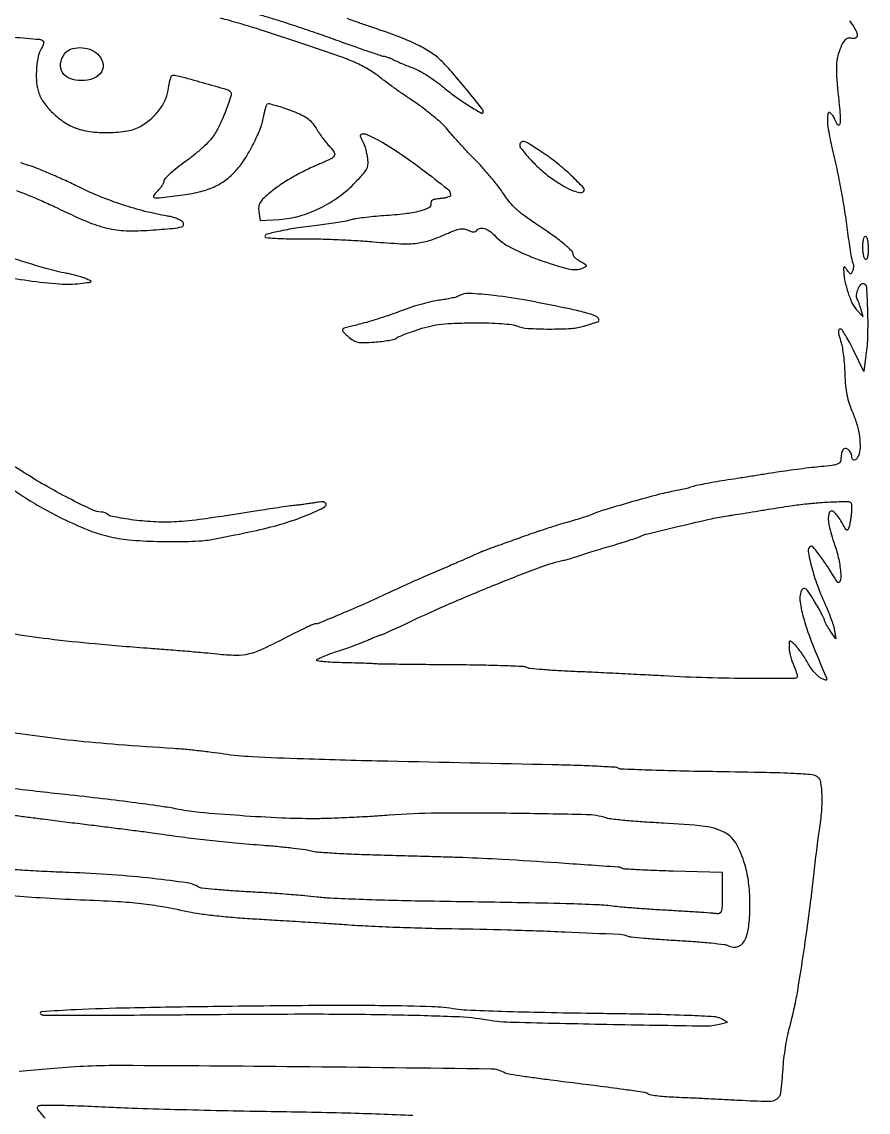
# Model space of a CAD drawing. Extents: x 30 to 2857, y 155 to 3618.
# Drawn here: x 1859.9 to 2170, y 2021.2 to 2420.6 of the extents above; entities that cross this region are included whole.
import ezdxf

# ---------------------------------------------------------------- set-up
doc = ezdxf.new("R2010")
doc.units = 0

msp = doc.modelspace()

# ---------------------------------------------------------------- linework, layer by layer
for points in [[(1938.220043, 2425.864231, 0.00004), (1942.168348, 2424.674444, 0.00004), (1946.626474, 2423.331797, 0.000042), (1951, 2422.015411, -0.005756), (1956.075641, 2420.424213, -0.002465), (1962.821875, 2418.186819, -0.002438), (1969.988756, 2415.731645, -0.003211), (1976.5, 2413.418546, 0.002012), (1982.321146, 2411.334867, 0.003076), (1987.3875, 2409.579319, 0.001086), (1991.766347, 2408.102706, 0.08177), (1992.5, 2407.984392, -0.072809), (1993.041036, 2407.907002, -0.015749), (1993.940625, 2407.609952, -0.016113), (1994.969532, 2407.195826, -0.014787), (1996, 2406.705089, 0.013741), (1997.290674, 2406.087118, 0.004621), (1999.205833, 2405.25514, 0.004593), (2001.342426, 2404.373404, 0.005244), (2003.402834, 2403.570174, -0.035762), (2005.710025, 2402.504432, -0.014992), (2008.65676, 2400.761223, -0.014743), (2011.70984, 2398.700766, -0.018556), (2014.40371, 2396.608924, 0.017799), (2019.051411, 2392.988599, 0.017619), (2023.960256, 2389.695137, 0.011442), (2028.301405, 2387.13508, 0.572807), (2029, 2387.5448, 0.171257), (2028.593731, 2388.696151, 0.001749), (2023.086659, 2395.479248, 0.006125), (2017.776665, 2401.813109, 0.017932), (2013.911187, 2405.997498, 0.049206), (2010.319556, 2408.966643, 0.030216), (2005.584315, 2411.754198, 0.024098), (1999.448539, 2414.519745, 0.012259), (1991.5, 2417.427979, -0.001438), (1987.858305, 2418.671738, -0.000839), (1983.5, 2420.182442, -0.000839), (1979.141985, 2421.709455, -0.001423)], [(2163.154887, 2420.856096, -0.030988), (2165.151026, 2417.944342, -0.09683), (2165.95275, 2415.72004, -0.295149), (2165.466328, 2414.634065, -0.22441), (2164.141183, 2414.45519, 0.138156), (2162.624594, 2414.504886, 0.151422), (2161.366945, 2413.746941, 0.082947), (2160.239458, 2411.95789, 0.021304), (2159.049991, 2408.741577, 0.047205), (2158.51726, 2406.328492, 0.030054), (2158.336501, 2403.456297, 0.020433), (2158.483298, 2399.605249, 0.006581), (2159.009057, 2393.914299, -0.006365), (2159.707018, 2386.394886, -0.054026), (2159.611748, 2383.007852, -0.660173), (2158.900368, 2382.812699, -0.077814), (2157.763372, 2384.815943, 0.112463), (2156.214512, 2387.154878, 0.618483), (2155.157776, 2386.774045, 0.067195), (2155.23842, 2382.054807, 0.020283), (2156.608633, 2375, -0.005759), (2158.455992, 2366.772808, -0.006701), (2160.016824, 2358.909959, -0.006862), (2161.33472, 2351.178382, -0.006686), (2162.452318, 2343.34631, 0.004431), (2162.999625, 2339.383071, 0.006342), (2163.56058, 2335.879734, 0.00365), (2164.090975, 2332.94427, 0.092139), (2164.384705, 2332.186552, -0.097619), (2164.575863, 2331.677077, -0.044976), (2164.628769, 2330.96767, -0.04223), (2164.550496, 2330.186462, -0.045565), (2164.342418, 2329.449943, -0.021834), (2163.904467, 2328.442498, -0.300424), (2163.57785, 2328.249644, -0.213353), (2163.186647, 2328.448718, -0.012075), (2162.339173, 2329.550831, 0.008225), (2161.547616, 2330.596796, 0.19386), (2161.232762, 2330.778559, 0.429467), (2161.039303, 2330.625067, 0.022201), (2161, 2329.740351, 0.049832), (2161.367178, 2326.065369, 0.027588), (2162.502712, 2321.697192, 0.0271), (2164.03817, 2317.662944, 0.08072), (2165.650779, 2315.195953), (2168.112648, 2312.5), (2167.435361, 2315, 0.012235), (2167.119452, 2316.062382, 0.009876), (2166.729999, 2317.187442, 0.010009), (2166.329029, 2318.212043, 0.025184), (2165.98521, 2318.935971, -0.159482), (2165.700252, 2320.524919, -0.065468), (2166.29054, 2322.661122, -0.072259), (2167.331642, 2324.37991, -0.309856), (2168.422314, 2324.694681, -0.309198), (2169.382844, 2323.433962, -0.005469), (2169.745468, 2314.459144, -0.013638), (2169.764958, 2305.483086, -0.028257), (2169.193852, 2298.5), (2168.359931, 2292.5), (2164.601904, 2300.25, 0.009007), (2163.094914, 2303.220287, 0.013933), (2161.676977, 2305.723437, 0.008177), (2160.420476, 2307.729318, 0.253966), (2159.921938, 2308, 0.20719), (2159.303564, 2307.732265, 0.199684), (2159.06316, 2307.092443, 0.059948), (2159.268135, 2305.776489, 0.007439), (2160.096072, 2302.993398, -0.036613), (2160.535061, 2301.125542, -0.010472), (2160.940758, 2298.176186, -0.010482), (2161.259933, 2294.819052, -0.01095), (2161.432435, 2291.5, 0.01557), (2161.688688, 2287.315744, 0.027292), (2162.196293, 2283.8846, 0.029264), (2163.043857, 2280.697972, 0.021541), (2164.336363, 2277.280132, -0.031737), (2165.905827, 2272.859713, -0.036878), (2166.809477, 2268.491473, -0.040815), (2166.999984, 2264.581407, -0.08357), (2166.393011, 2261.581787, -0.082566), (2165.742219, 2260.474027, -0.200039), (2164.916487, 2260.044138, -0.292979), (2164.260652, 2260.38964, -0.129701), (2164, 2261.377555, 0.081349), (2163.899929, 2261.98856, 0.044126), (2163.59368, 2262.687669, 0.042466), (2163.146065, 2263.362082, 0.051856), (2162.616783, 2263.903079, 0.190323), (2161.602639, 2264.235308, 0.23233), (2160.743963, 2263.748066, 0.111318), (2160.173783, 2262.30539, 0.038684), (2160, 2260.062551, -0.192035), (2159.629116, 2259.132496, -0.122524), (2158.634816, 2258.497897, -0.050135), (2156.659994, 2258.047893, -0.008174), (2152.75, 2257.625894, 0.006068), (2149.332037, 2257.271552, 0.002972), (2144.985937, 2256.741409, 0.002948), (2140.474716, 2256.136837, 0.004275), (2136.5, 2255.545596, -0.000118), (2132.334759, 2254.890569, -0.000064), (2127.20625, 2254.085964, -0.000063), (2121.982843, 2253.267829, -0.0001), (2117.5, 2252.567187, 0.003619), (2113.560418, 2251.923016, 0.004843), (2109.996875, 2251.278231, 0.003416), (2107.02327, 2250.689304, 0.049587), (2106, 2250.371145, -0.037318), (2105.068077, 2250.056159, -0.004863), (2103.03125, 2249.554228, -0.00564), (2100.598664, 2249.008701, -0.004689), (2098, 2248.48206, 0.017786), (2092.026688, 2247.107738, 0.004631), (2082.532067, 2244.470076, 0.004112), (2073.152272, 2241.686757, 0.026366), (2068.5, 2239.99169, -0.021021), (2067.302031, 2239.540652, -0.003245), (2064.884375, 2238.762047, -0.003616), (2062.018094, 2237.882183, -0.003135), (2059, 2237.000127, 0.005584), (2055.620768, 2235.994536, 0.003393), (2051.646875, 2234.733895, 0.003399), (2047.721474, 2233.429694, 0.005992), (2044.5, 2232.291756, -0.000846), (2041.526758, 2231.206957, -0.000717), (2038.38125, 2230.070435, -0.000723), (2035.512183, 2229.043124, -0.002029), (2033.5, 2228.335104, 0.00435), (2031.821905, 2227.735871, 0.00387), (2030.0875, 2227.08419, 0.003885), (2028.536461, 2226.473791, 0.011938), (2027.5, 2226.027531, -0.00429), (2025.279999, 2225.031161, -0.001026), (2021.573925, 2223.414938, -0.000824), (2016.48993, 2221.220151, -0.000327), (2009.5, 2218.221626, 0.003136), (2006.21271, 2216.789531, 0.001555), (2002.059375, 2214.933598, 0.001543), (1997.764808, 2212.982551, 0.002261), (1994, 2211.237498, -0.005179), (1985.641822, 2207.422428, -0.004833), (1977.012338, 2203.690453, -0.001802), (1968.926908, 2200.320405, -0.09814), (1967.310236, 2200, 0.106736), (1966.643097, 2199.855943, 0.003104), (1964.002456, 2198.639958, 0.006118), (1960.905747, 2197.144138, 0.004162), (1957.417943, 2195.370071, -0.008942), (1948.304052, 2190.843439, -0.049657), (1943.163696, 2189.002699, -0.065775), (1938.413885, 2188.462344, -0.022711), (1931.506301, 2188.90156, 0.00424), (1926.989776, 2189.356705, 0.00155), (1920.592476, 2189.926637, 0.001536), (1913.594456, 2190.506571, 0.001839), (1907, 2191.008267, -0.004794), (1886.799636, 2192.665214, -0.007829), (1869.712276, 2194.502103, -0.00917), (1855.751727, 2196.484916, -0.021623)], [(1856.888506, 2414.948312, -0.002403), (1866.448435, 2414.139314, -0.175821), (1867.848599, 2413.484734, -0.213533), (1867.98532, 2413.126566, -0.050949), (1867.882617, 2412.481583, -0.043505), (1867.599523, 2411.697955, -0.031165), (1867.155987, 2410.878167, 0.085713), (1865.981002, 2407.997109, 0.033816), (1865.344788, 2403.748015, 0.033641), (1865.282475, 2399.220584, 0.052544), (1865.897154, 2395.374647, 0.081148), (1867.629461, 2391.551304, 0.047491), (1870.807241, 2387.639812, 0.045841), (1874.84929, 2384.221399, 0.056253), (1879.190287, 2381.861187, 0.06423), (1884.830226, 2380.37699, 0.03646), (1891.88895, 2379.980205, 0.036518), (1898.688812, 2380.592063, 0.089442), (1903.404936, 2382.26645, 0.050416), (1907.336948, 2385.075384, 0.054804), (1910.505882, 2388.544263, 0.058023), (1912.697501, 2392.418358, 0.07179), (1913.74447, 2396.425305, -0.019992), (1914.013409, 2398.178418, -0.031198), (1914.397954, 2399.656183, -0.032094), (1914.832048, 2400.739503, -0.289048), (1915.245012, 2401, -0.066394), (1917.552917, 2400.692182, -0.00239), (1926.154299, 2398.311992, -0.00149), (1935.030168, 2395.78154, -0.118678), (1936.280725, 2395.070563, -0.290687), (1936.638284, 2393.68073, -0.011051), (1934.793176, 2388.39885, -0.019682), (1932.521783, 2382.989376, -0.034779), (1930.174156, 2378.756932, -0.04937), (1928.722917, 2376.942412, -0.014333), (1926.145124, 2374.448513, -0.014259), (1923.063555, 2371.79081, -0.014785), (1919.871701, 2369.346195, 0.010805), (1916.855663, 2367.074095, 0.015829), (1914.312312, 2364.936643, 0.011175), (1912.329962, 2363.079115, 0.201551), (1912, 2362.293809, -0.11318), (1911.840857, 2361.599764, -0.029517), (1911.278977, 2360.594829, -0.028449), (1910.484934, 2359.495926, -0.025705), (1909.545455, 2358.454545, 0.049852), (1908.205197, 2356.816608, 0.543926), (1908.485628, 2356.171715, 0.069925), (1910.317051, 2356.126548, 0.002041), (1918.026234, 2357.04866, 0.025552), (1924.9023, 2358.258875, 0.04829), (1930.237971, 2360.037822, 0.055683), (1934.611805, 2362.598008, 0.048854), (1938.528395, 2366.16311, 0.043359), (1941.682843, 2370.329433, 0.023814), (1944.829342, 2375.90522, 0.023794), (1947.382109, 2381.643604, 0.052273), (1948.645872, 2386.272163, -0.016083), (1948.936713, 2387.750533, -0.021333), (1949.301116, 2389.071977, -0.019292), (1949.684956, 2390.122492, -0.158387), (1950.010299, 2390.506365, -0.200988), (1950.567257, 2390.594467, -0.007515), (1952.660325, 2390.049224, -0.012562), (1955.159452, 2389.289854, -0.008391), (1957.98185, 2388.301321, -0.013739), (1961.958023, 2386.707872, -0.049094), (1964.350557, 2385.379814, -0.064839), (1966.079485, 2383.818988, -0.038181), (1967.723531, 2381.567119, 0.01274), (1968.875139, 2379.808559, 0.008919), (1970.257429, 2377.884967, 0.009006), (1971.648717, 2376.088415, 0.018493), (1972.814036, 2374.743407, -0.044761), (1974.399577, 2372.706603, -0.28732), (1974.41509, 2371.45861, -0.146619), (1973.172584, 2370.341072, -0.011135), (1969, 2368.4824, 0.016558), (1963.736286, 2366.068954, 0.016581), (1958.646381, 2363.31354, 0.017442), (1954.068458, 2360.416451, 0.027219), (1950.365032, 2357.580458, 0.017068), (1948.175679, 2355.573023, 0.075086), (1947.12558, 2354.176369, 0.106679), (1946.723059, 2352.788327, 0.053908), (1946.792612, 2350.959668), (1947.257176, 2347.794387), (1954.378588, 2348.18522, 0.056975), (1961.610123, 2349.416545, 0.043268), (1969.117088, 2352.319273, 0.042257), (1976.208117, 2356.568968, 0.047167), (1982.205215, 2361.814391, 0.009671), (1985.223183, 2365.129235, 0.069514), (1986.406345, 2366.93352, 0.110069), (1986.791262, 2368.636044, 0.040436), (1986.59871, 2371.108065, 0.018981), (1986.267494, 2372.77171, 0.016677), (1985.798769, 2374.479746, 0.016989), (1985.271722, 2375.992963, 0.047314), (1984.769053, 2376.998196, -0.074839), (1984.019343, 2378.728581, -0.429176), (1984.487644, 2379.49008, -0.151052), (1986.06632, 2379.345702, -0.019975), (1989.153095, 2377.926371, -0.02951), (1997.029352, 2373.312269, -0.01402), (2006.62109, 2366.508373, -0.006611), (2015.839394, 2359.380043, -0.228702), (2017, 2356.975379, -0.289276), (2016.778718, 2356.624909, -0.035821), (2015.898438, 2356.280614, -0.033367), (2014.687061, 2355.991212, -0.021309), (2013.25, 2355.810365, 0.021457), (2011.441382, 2355.582215, 0.084304), (2010.384154, 2355.212271, 0.160232), (2009.867673, 2354.655886, 0.149051), (2009.763147, 2353.883642, -0.33108), (2008.996022, 2352.403111, -0.051231), (2005.695062, 2351.194703, -0.033693), (2000.32957, 2350.211741, -0.011731), (1992.5, 2349.502248, 0.006984), (1988.834366, 2349.205133, 0.007486), (1985.2625, 2348.811299, 0.007148), (1982.206336, 2348.383476, 0.034701), (1980.5, 2347.996973, -0.02676), (1978.817399, 2347.587678, -0.005872), (1975.884375, 2347.074031, -0.006095), (1972.47422, 2346.560611, -0.005822), (1969, 2346.121939, 0.008429), (1961.118175, 2345.084955, 0.015228), (1954.710622, 2343.931372, 0.009488), (1949.685104, 2342.767634, 0.343717), (1949, 2341.888765, 0.390312), (1949.338575, 2341.521116, 0.005143), (1952.709207, 2341.277997, 0.011311), (1956.814277, 2341.11742, 0.006561), (1961.75, 2341.100867, -0.008362), (1967.661027, 2341.059762, -0.004472), (1974.960885, 2340.821549, -0.004451), (1982.409373, 2340.445328, -0.006933), (1988.818971, 2339.975088, 0.009314), (1998.852581, 2339.286996, 0.041763), (2004.732917, 2339.484847, 0.053849), (2009.765845, 2340.6352, 0.02255), (2016.23872, 2343.200994, -0.015689), (2018.810792, 2344.261593, -0.055476), (2020.539641, 2344.701009, -0.079957), (2021.966221, 2344.67031, -0.061687), (2023.453009, 2344.203364, 0.031259), (2024.531731, 2343.791125, 0.062238), (2025.430196, 2343.629286, 0.089338), (2026.105689, 2343.713687, 0.180605), (2026.523306, 2344.03771, -0.194447), (2027.646639, 2344.862129, -0.124726), (2029.28557, 2344.863519, -0.088557), (2031.20697, 2343.996299, -0.055787), (2033.075686, 2342.383294, 0.090271), (2039.072561, 2337.885733, 0.027873), (2049.480398, 2333.390517, 0.024935), (2060.066842, 2330.091179, 0.157411), (2065.634042, 2330.425625, 0.034902), (2066.615885, 2330.890304, 0.377458), (2066.749765, 2331.272257, 0.166965), (2066.364315, 2331.71566, 0.009432), (2064.75, 2332.609048, -0.026834), (2063.697143, 2333.240525, -0.034521), (2062.807813, 2333.934914, -0.036935), (2062.174756, 2334.594309, -0.174537), (2062, 2335.079686, 0.199756), (2061.360183, 2336.617278, 0.021444), (2058.447563, 2339.272873, 0.020567), (2054.16353, 2342.565327, 0.009085), (2048.253305, 2346.573808, -0.013496), (2044.068912, 2349.466003, -0.02851), (2041.024454, 2351.972471, -0.033878), (2038.633366, 2354.501946, -0.030123), (2036.50247, 2357.428684, 0.021699), (2034.688127, 2360.010918, 0.009196), (2032.045104, 2363.317897, 0.009079), (2029.089878, 2366.750414, 0.011739), (2026.249165, 2369.784765, -0.004709), (2023.396688, 2372.747083, -0.003872), (2020.406466, 2375.961057, -0.003911), (2017.705692, 2378.956083, -0.010366), (2015.836675, 2381.151653, 0.036036), (2013.831632, 2383.275899, 0.012493), (2010.653678, 2386.047661, 0.012337), (2006.988485, 2388.936992, 0.014035), (2003.336675, 2391.515687, -0.004141), (1999.722844, 2393.961865, -0.004215), (1996.171604, 2396.453213, -0.004099), (1993.121239, 2398.66976, -0.017371), (1991.353892, 2400.07376, 0.027504), (1989.77207, 2401.278934, 0.012114), (1987.559248, 2402.703052, 0.011947), (1985.134078, 2404.103635, 0.015711), (1982.853892, 2405.257345, 0.025162), (1976.500902, 2407.844163, 0.003034), (1962.200722, 2412.747116, 0.003927), (1947.325588, 2417.61685, 0.008938), (1936, 2421.004561, -0.000506), (1932.762522, 2421.913774, -0.000391)], [(1858.055166, 2358.711716, -0.008551), (1862.580886, 2356.976461, -0.008621), (1867.661318, 2354.825647, -0.008842), (1872.621424, 2352.518347, 0.012296), (1883.653895, 2347.478753, 0.041875), (1891.14653, 2344.994121, 0.051274), (1898.120613, 2344.053689, 0.025884), (1907, 2344.232877, 0.004082), (1915.285637, 2344.897964, 0.045459), (1918.544366, 2345.487981, 0.324593), (1919.232031, 2346.350467, 0.250415), (1918.697635, 2347.469953, 0.052824), (1917.750551, 2348.023767, 0.020452), (1916.338534, 2348.592151, 0.019977), (1914.745494, 2349.088153, 0.023319), (1913.197635, 2349.426596, -0.019221), (1905.04755, 2351.138801, -0.017977), (1896.866583, 2353.50422, -0.017717), (1888.756457, 2356.490796, -0.017339), (1880.818548, 2360.06375, 0.006213), (1875.919458, 2362.401325, 0.00583), (1870.859325, 2364.66779, 0.005812), (1866.324517, 2366.573473, 0.01992), (1863.318548, 2367.658381, -0.011498), (1859.648556, 2368.913511, -0.101472)], [(1851.084716, 2327.686831, 0.014958), (1862.334836, 2325.79284, 0.015104), (1873.718423, 2324.57394, 0.048029), (1881.361169, 2324.723154, 0.002335), (1884.716607, 2325.128349, 0.150641), (1885.24674, 2325.367564, 0.541103), (1885.202236, 2325.674282, 0.009366), (1883.361169, 2326.487633, 0.021527), (1881.98128, 2326.997942, 0.010222), (1880.165468, 2327.541247, 0.010111), (1878.240577, 2328.032882, 0.014119), (1876.5, 2328.388626, -0.028345), (1868.759833, 2330.201314, -0.005526), (1855.057617, 2334.406512, -0.004939)], [(1842.373553, 2259.346381, 0.014075), (1860.353716, 2246.828509, 0.032236), (1874.711631, 2238.691859, 0.016032), (1884.143193, 2234.49056, 0.03713), (1891.512766, 2232.107296, 0.037062), (1899.162029, 2230.837823, 0.015919), (1909.5, 2230.231979, 0.007364), (1915.263279, 2230.16297, 0.007453), (1921.003125, 2230.264353, 0.007297), (1925.994176, 2230.499907, 0.029939), (1929, 2230.867268, 0.00647), (1943.362053, 2233.695175, 0.016134), (1953.755178, 2236.234356, 0.02114), (1962.072367, 2238.936756, 0.024556), (1969.715871, 2242.218345, 0.074266), (1971.247658, 2243.272818, 0.409561), (1971.285887, 2244.178199, 0.2145), (1970.074607, 2244.708921, 0.043068), (1967.672019, 2244.478227, -0.007233), (1966.172122, 2244.224859, -0.003554), (1964.256781, 2243.943663, -0.003525), (1962.262884, 2243.679717, -0.005124), (1960.5, 2243.477313, 0.007687), (1958.352064, 2243.219537, 0.001967), (1954.884375, 2242.735295, 0.002003), (1950.930469, 2242.151115, 0.002032), (1947, 2241.537952, -0.003014), (1928.736771, 2238.72559, -0.015627), (1918.597345, 2237.549136, -0.026125), (1911.011475, 2237.306145, -0.022564), (1903.057638, 2237.826571, -0.007882), (1898.9838, 2238.343526, -0.01124), (1895.386727, 2238.94051, -0.007384), (1892.421158, 2239.546943, -0.143197), (1891.607638, 2239.992362, 0.065253), (1891.105123, 2240.378417, 0.039116), (1890.425143, 2240.704006, 0.038537), (1889.684696, 2240.926042, 0.053626), (1888.997103, 2241, -0.110827), (1886.006955, 2241.671018, -0.007534), (1878.138499, 2245.535914, -0.011361), (1869.491141, 2250.196896, -0.012483), (1861.335968, 2255.108103, 0.001392), (1857.423046, 2257.584426, 0.001777)], [(1849, 2161.543739, 0.007981), (1863.887102, 2159.230634, 0.008203), (1878.704927, 2157.41718, 0.007159), (1895.243141, 2155.907138, 0.003947), (1915.5, 2154.510425, -0.008315), (1919.30864, 2154.214366, -0.003879), (1924.234375, 2153.71036, -0.003842), (1929.395492, 2153.1016, -0.005365), (1934, 2152.47233, 0.02396), (1944.275813, 2151.4554, 0.004511), (1963.139645, 2150.668133, 0.00264), (1994.00962, 2149.821861, 0.000424), (2054.286125, 2148.53902, -0.003121), (2063.107051, 2148.303666, -0.004804), (2070.735401, 2147.979072, -0.001728), (2077.287016, 2147.6145, -0.129716), (2078.286125, 2147.286691, 0.13492), (2079.319269, 2146.959381, 0.000792), (2089.453572, 2146.584215, 0.003244), (2101.056609, 2146.248434, 0.00205), (2114.598376, 2146, -0.001553), (2132.668709, 2145.686428, -0.007612), (2142.875537, 2145.322071, -0.00768), (2149.498398, 2144.882559, -0.154132), (2151.348376, 2144.127555, -0.181499), (2152.540518, 2142.037532, -0.031092), (2152.991537, 2137.407912, -0.029189), (2152.852221, 2131.458454, -0.018862), (2152.030591, 2124.615297, 0.006309), (2151.584194, 2121.549639, 0.002321), (2151.028852, 2117.211994, 0.0023), (2150.46603, 2112.468245, 0.002761), (2149.981712, 2108, -0.006358), (2148.983899, 2099.373912, -0.002921), (2147.475237, 2088.158946, -0.002859), (2145.721605, 2076.173182, -0.003507), (2143.941291, 2065, -0.008664), (2143.395716, 2062.04136, -0.005001), (2142.642076, 2058.5, -0.004996), (2141.814303, 2054.959532, -0.008344), (2141.038536, 2052, 0.019593), (2140.301224, 2048.904951, 0.009594), (2139.593284, 2044.9125, 0.009502), (2139.015232, 2040.728969, 0.013608), (2138.674634, 2037, -0.012408), (2137.903559, 2028.3283, -0.211962), (2136.48879, 2025.920529, -0.16351), (2133.592411, 2025.031982, -0.006747), (2122.588912, 2025.472132, 0.000694), (2116.550505, 2025.786921, 0.000558), (2110.055036, 2026.109222, 0.000564), (2104.05214, 2026.393576, 0.001444), (2099.704829, 2026.582012, -0.007458), (2096.248132, 2026.773526, -0.010162), (2093.139321, 2027.055919, -0.00733), (2090.564884, 2027.380904, -0.105709), (2089.704829, 2027.695695, 0.100364), (2088.024712, 2028.33087, 0.004265), (2081.715819, 2029.302806, 0.004428), (2071.901228, 2030.640575, 0.000814), (2053.758192, 2032.920063, -0.002806), (2047.654981, 2033.71158, -0.004248), (2042.35475, 2034.475134, -0.001694), (2037.824193, 2035.18286, -0.09913), (2037.043481, 2035.473127, 0.136172), (2031.81703, 2036.99241, 0.000412), (1961.043399, 2037.798631, 0.001845), (1896.564432, 2038.241991, 0.022149), (1871.719673, 2037.220143), (1858.939346, 2036.126076)], [(1854.775652, 2100.71973, 0.009989), (1866.641311, 2099.75793, 0.00517), (1881.5, 2099.005988, -0.004025), (1894.992493, 2098.354175, -0.014048), (1903.678073, 2097.619238, -0.016441), (1911.591465, 2096.460557, -0.007196), (1922, 2094.430092, 0.020166), (1925.96634, 2093.762618, 0.005816), (1932.14375, 2093.050537, 0.00584), (1939.132821, 2092.409562, 0.006191), (1946, 2091.946058, -0.001251), (1953.511248, 2091.513593, -0.000733), (1962.5, 2090.960263, -0.000733), (1971.488657, 2090.380469, -0.001249), (1979, 2089.866058, 0.005645), (1986.87868, 2089.396048, 0.002622), (1997.115625, 2088.955056, 0.002597), (2007.871478, 2088.604122, 0.003618), (2017.5, 2088.40973, -0.003898), (2037.898537, 2087.986486, -0.003515), (2059.002862, 2087.235442, -0.00105), (2079.047961, 2086.338778, -0.089815), (2082, 2085.66017, 0.077588), (2083.119531, 2085.374024, 0.002299), (2087.963929, 2084.933066, 0.00454), (2093.690093, 2084.490728, 0.003111), (2100.196353, 2084.088182, -0.004745), (2106.716374, 2083.663399, -0.006798), (2112.486259, 2083.153493, -0.003936), (2117.323001, 2082.621185, -0.098496), (2118.588386, 2082.210474, 0.1067), (2120.501912, 2081.623561, 0.118631), (2122.408938, 2081.914013, 0.11363), (2124.035229, 2083.059378, 0.091968), (2125.149276, 2084.886695, 0.065828), (2126.330153, 2089.871466, 0.025408), (2126.688417, 2096.982661, 0.025445), (2126.303285, 2104.476778, 0.039553), (2125.137146, 2110.838615, 0.055616), (2121.90938, 2119.124326, 0.149748), (2117.512148, 2123.570381, 0.096389), (2110.109827, 2125.87193, 0.015587), (2095, 2127.054286, -0.004792), (2088.042611, 2127.447837, -0.006041), (2081.6125, 2127.951526, -0.004878), (2076.238935, 2128.490744, -0.047341), (2074, 2128.954817, 0.069123), (2066.703099, 2130.139624, 0.002631), (2039.105344, 2130.627592, 0.005094), (2012.127199, 2130.687765, 0.017161), (1994.5, 2129.942115, -0.004341), (1987.533221, 2129.468254, -0.003213), (1979.821875, 2129.06068, -0.003247), (1972.533531, 2128.769834, -0.007295), (1967, 2128.665791, -0.012421), (1955.160585, 2128.910076, -0.005739), (1939.784117, 2129.786695, -0.004856), (1925.05757, 2130.939774, -0.029546), (1917.5, 2132.058241, 0.015663), (1911.796506, 2133.064767, 0.003273), (1901.739887, 2134.449223, 0.003262), (1889.522883, 2135.968671, 0.002417), (1876, 2137.494785, -0.003432), (1854.748577, 2139.936812, -0.004133)], [(1856.323833, 2130.033924, -0.00109), (1861.5, 2129.369154, 0.000899), (1866.805577, 2128.685706, 0.000397), (1873.821875, 2127.800371, 0.000393), (1881.261126, 2126.873598, 0.000528), (1888, 2126.046676, -0.00101), (1894.447645, 2125.249178, -0.00096), (1901.003125, 2124.412101, -0.000952), (1906.796878, 2123.649766, -0.003396), (1910.5, 2123.129714, 0.004564), (1919.676872, 2121.862789, 0.004783), (1928.732945, 2120.784633, 0.004573), (1938.169971, 2119.839837, 0.003505), (1948.5, 2118.973941, -0.004531), (1954.116767, 2118.491509, -0.005365), (1959.415625, 2117.930534, -0.004707), (1963.873941, 2117.367519, -0.033713), (1966, 2116.931155, 0.047809), (1968.298997, 2116.52636, 0.003977), (1974.346875, 2116.097525, 0.005279), (1981.584781, 2115.718817, 0.004049), (1989.5, 2115.452621, -0.000435), (1998.036582, 2115.227282, -0.000358), (2007.15, 2114.972245, -0.000361), (2015.521586, 2114.725914, -0.000961), (2021.5, 2114.534178, -0.0062), (2035.911345, 2113.865287, -0.002271), (2056.268521, 2112.57451, -0.000327), (2078.362466, 2111.058297, -0.121696), (2079.894431, 2110.565245, 0.124526), (2080.534719, 2110.363106, 0.001079), (2085.700802, 2110.074212, 0.003683), (2091.657851, 2109.79797, 0.002357), (2098.581508, 2109.560681), (2116.5, 2109.031128), (2116.5, 2101.265564, -0.004983), (2116.452725, 2096.52231, -0.060978), (2116.196982, 2094.730057, -0.220421), (2115.582982, 2093.997299, -0.154772), (2114.5, 2093.853132, 0.025089), (2113.126166, 2094.025199, 0.001304), (2108.68125, 2094.344991, 0.002064), (2103.391604, 2094.689765, 0.001497), (2097.5, 2095.031657, -0.002455), (2091.353902, 2095.400136, -0.002552), (2085.290625, 2095.824634, -0.002456), (2080.049695, 2096.244354, -0.011114), (2077, 2096.57209, 0.02142), (2070.775813, 2097.1115, 0.004028), (2059.354993, 2097.517765, 0.002583), (2041.334958, 2097.920324, 0.000509), (2009, 2098.442647, -0.00255), (1995.93366, 2098.70706, -0.002992), (1983.55, 2099.09501, -0.002635), (1973.091012, 2099.540533, -0.018426), (1968, 2099.972723, 0.008575), (1963.619495, 2100.431665, 0.002751), (1957.100988, 2100.96566, 0.002743), (1949.837518, 2101.480399, 0.003066), (1942.833149, 2101.89505, -0.004173), (1936.35059, 2102.293219, -0.00617), (1930.67299, 2102.760009, -0.003043), (1925.876184, 2103.243518, -0.112225), (1924.841376, 2103.598035, 0.103342), (1920.550355, 2105.152828, 0.007433), (1907.938013, 2106.760761, 0.010479), (1893.063549, 2108.117821, 0.008793), (1877.248431, 2108.947921, -0.003681), (1868.140975, 2109.332621, -0.005169), (1860.019659, 2109.819785, -0.00314), (1853.204122, 2110.342411, -0.06815)], [(1868.482235, 2018.954885, -0.01055), (1865.794567, 2022.331167, -0.375439), (1865.856755, 2023.256755, -0.194297), (1866.939848, 2023.716707, -0.005469), (1872.101032, 2023.751995, -0.008482), (1879.113943, 2023.604256, -0.00297), (1889.187738, 2023.161072, 0.004116), (1900.352599, 2022.695526, 0.001517), (1916.108273, 2022.216275, 0.001503), (1933.316003, 2021.79688, 0.001807), (1949.5, 2021.509649, -0.002816), (1978.967175, 2020.927184, -0.004992), (2003.250908, 2020.067654, -0.006019)]]:
    msp.add_lwpolyline(points, format="xyb")
for points in [[(1887.685549, 2408.825686, -0.139816), (1889.6374, 2405.560455, -0.203697), (1889.172476, 2402.283808, -0.165235), (1886.291974, 2399.855422, -0.093504), (1881.75769, 2399, -0.093475), (1877.579108, 2399.788071, -0.159529), (1874.864389, 2402.025019, -0.177552), (1874.166654, 2405.239362, -0.118886), (1875.556704, 2408.777494, -0.154361), (1877.795774, 2410.491968, -0.086011), (1881.210305, 2411.097705, -0.081034), (1884.837185, 2410.520802, -0.109113)], [(2042.558705, 2376.094987, 0.313815), (2042.649775, 2374.428407, 0.018857), (2046.064223, 2370.378461, 0.026173), (2050.320847, 2366.165129, 0.032573), (2054.708396, 2362.739997, 0.018375), (2058.622322, 2360.280922, 0.037339), (2061.893249, 2358.702612, 0.048116), (2064.398345, 2357.985599, 0.24684), (2065.734202, 2358.400869, 0.407686), (2065.749207, 2359.744214, 0.011925), (2061.34041, 2364.139702, 0.020353), (2056.108716, 2368.722117, 0.024158), (2050.803217, 2372.593106, 0.002567), (2045.967007, 2375.740164, 0.042548), (2044.26999, 2376.638167, 0.179086), (2043.313434, 2376.683395, 0.179402)], [(2170, 2337.440983, -0.016966), (2169.937148, 2335.589239, -0.045191), (2169.729054, 2334.284665, -0.091154), (2169.407294, 2333.583647, -0.397171), (2169, 2333.5, -0.17067), (2168.612194, 2333.98041, -0.031293), (2168.29375, 2335.09415, -0.030444), (2168.07325, 2336.50479, -0.023552), (2168, 2338.059017, -0.023957), (2168.072405, 2339.56932, -0.038191), (2168.29375, 2340.842336, -0.044731), (2168.61304, 2341.751017, -0.293924), (2169, 2342, -0.312055), (2169.38867, 2341.731257, -0.036254), (2169.70625, 2340.660789, -0.033326), (2169.927728, 2339.188379, -0.020671)], [(2020, 2320.130261, -0.067507), (2019.088169, 2319.74591, -0.012009), (2017.285976, 2319.304712, -0.012793), (2015.133681, 2318.889694, -0.011224), (2012.867151, 2318.564612, 0.025978), (2010.156706, 2318.093897, 0.011017), (2006.577976, 2317.195602, 0.010866), (2002.791618, 2316.066977, 0.013982), (1999.367151, 2314.857993, -0.006973), (1995.916563, 2313.585127, -0.005085), (1992.048476, 2312.263319, -0.005139), (1988.354884, 2311.084912, -0.011267), (1985.5, 2310.276259, 0.000651), (1983.092801, 2309.649303, 0.000773), (1980.821875, 2309.050927, 0.00067), (1978.907388, 2308.540558, 0.004984), (1978, 2308.287642, 0.177342), (1977.500504, 2307.921282, 0.265604), (1977.464806, 2307.394868, 0.087105), (1978.04467, 2306.591635, 0.014699), (1979.445697, 2305.30633, 0.038575), (1981.347039, 2303.902956, 0.087744), (1982.996826, 2303.236946, 0.059431), (1985.149307, 2303.04286, 0.010658), (1989.181093, 2303.24507, 0.012267), (1991.873548, 2303.504235, 0.015474), (1994.347795, 2303.881822, 0.013593), (1996.378931, 2304.313826, 0.108466), (1997.235396, 2304.730549, -0.06647), (1998.086485, 2305.236309, -0.007368), (2000.184773, 2306.095635, -0.008873), (2002.726983, 2307.041575, -0.007076), (2005.5, 2307.973847, -0.021882), (2009.67975, 2309.114507, -0.02686), (2013.667662, 2309.794751, -0.020491), (2018.480055, 2310.15281, -0.006947), (2025.5, 2310.288982, -0.007226), (2031.026033, 2310.239514, -0.011647), (2035.727848, 2310.019789, -0.011679), (2039.442941, 2309.671977, -0.070187), (2041.3151, 2309.180249, 0.085298), (2045.275147, 2308.266334, 0.013762), (2053.216907, 2308.035103, 0.015033), (2061.206579, 2308.262687, 0.062777), (2065.929002, 2309.141212, -0.00139), (2067.400102, 2309.606838, -0.001409), (2068.867327, 2310.062217, -0.00137), (2070.146332, 2310.451399, -0.005769), (2070.917217, 2310.673995, 0.429455), (2071.37405, 2311.53057, 0.20454), (2070.451601, 2312.572099, 0.044656), (2066.911512, 2313.877143, 0.013071), (2061.269937, 2315.244563, 0.007347), (2045.334621, 2318.424446, 0.01611), (2033.038689, 2320.283446, 0.016105), (2023.847392, 2321.072405, 0.14785)], [(2163.90032, 2241.75, -0.015733), (2163.811564, 2240.323144, -0.010963), (2163.625591, 2238.720313, -0.011071), (2163.379172, 2237.189249, -0.022417), (2163.105047, 2236, -0.029292), (2162.614599, 2234.567864, -0.453015), (2162.178461, 2234.417711, -0.131281), (2161.608924, 2234.981376, -0.004359), (2160.010194, 2237.768489, 0.081993), (2157.307786, 2241.139893, 0.560268), (2155.664182, 2240.64959, 0.122569), (2155.596185, 2236.286881, 0.02713), (2157.696422, 2229.053496, -0.032487), (2159.191034, 2223.692272, -0.033576), (2159.958073, 2218.241405, -0.092227), (2159.653893, 2215.518778, -0.642331), (2158.691193, 2215.389323, 0.004752), (2154.642708, 2221.677252, 0.015854), (2151.817398, 2225.691807, 0.015211), (2149.732802, 2228.294168, 0.3703), (2148.88285, 2228.427598, 0.302924), (2148.043869, 2226.593144, 0.023763), (2149.204067, 2221.064346, 0.025854), (2151.412847, 2214.074229, 0.015976), (2154.687823, 2206.100217, -0.011443), (2155.654682, 2203.80549, -0.01015), (2156.55694, 2201.375932, -0.010245), (2157.279871, 2199.155761, -0.030501), (2157.64954, 2197.600217), (2158.189167, 2194.5), (2156.101173, 2197.5, -0.012371), (2155.301153, 2198.712361, -0.015595), (2154.624591, 2199.874074, -0.013728), (2154.120742, 2200.869113, -0.108849), (2154.006589, 2201.369189, 0.115622), (2153.868971, 2201.936945, 0.005135), (2152.931466, 2203.745237, 0.008428), (2151.752468, 2205.87583, 0.005903), (2150.355849, 2208.237298, 0.007119), (2148.30089, 2211.514054, 0.062608), (2147.201241, 2212.821137, 0.250615), (2146.427619, 2213.022971, 0.209142), (2145.742183, 2212.503791, 0.157044), (2144.995316, 2208.793872, 0.039404), (2146.185827, 2202.658224, 0.025795), (2149.16242, 2193.735758, 0.007356), (2154.692353, 2180.216905, -0.08464), (2154.826946, 2179.652558, -0.403582), (2154.632774, 2179.422933, -0.120587), (2154.075206, 2179.500562, -0.012294), (2152.838437, 2180.027752, -0.081175), (2151.735171, 2180.765684, -0.026), (2150.361741, 2182.189768, -0.025168), (2148.973068, 2183.96077, -0.025643), (2147.778667, 2185.851633, 0.014263), (2146.609557, 2187.799216, 0.012991), (2145.295768, 2189.739762, 0.013129), (2144.030922, 2191.412689, 0.040423), (2143.059919, 2192.445774, 0.008341), (2141.684008, 2193.649821, 0.277367), (2141.268209, 2193.717378, 0.296743), (2141.032447, 2193.382771, 0.009218), (2141, 2191.622869, 0.0407), (2141.104612, 2190.339824, 0.017966), (2141.440625, 2188.670536, 0.017642), (2141.925621, 2186.917065, 0.022667), (2142.5, 2185.345757, -0.007991), (2143.074387, 2183.906831, -0.009978), (2143.559375, 2182.55244, -0.008411), (2143.922707, 2181.406701, -0.072694), (2144, 2180.877876, -0.413173), (2143.184328, 2180.0593, -0.001332), (2127.340194, 2180.045201, -0.006562), (2110.925128, 2180.28979, -0.00717), (2095, 2180.964829, 0.001164), (2087.523194, 2181.371774, 0.000699), (2078.646875, 2181.82172, 0.0007), (2069.817975, 2182.244485, 0.001223), (2062.5, 2182.566694, -0.004379), (2056.256218, 2182.881103, -0.006316), (2050.740698, 2183.277253, -0.003518), (2046.104855, 2183.702008, -0.096375), (2044.93642, 2184.0514, 0.11038), (2043.696164, 2184.385122, 0.00175), (2036.360193, 2184.67489, 0.004525), (2027.79792, 2184.905521, 0.002972), (2017.93642, 2185.023231, -0.000758), (2007.973531, 2185.098037, -0.001068), (1999.090698, 2185.197192, -0.000617), (1991.595733, 2185.306123, -0.01484), (1989.5, 2185.401429, 0.008726), (1987.789956, 2185.500162, 0.001647), (1984.664062, 2185.615649, 0.00176), (1981.011362, 2185.725686, 0.001612), (1977.25, 2185.813613, -0.007696), (1973.703359, 2185.939712, -0.012744), (1970.717187, 2186.168357, -0.006354), (1968.272621, 2186.449772, -0.377395), (1968, 2186.759517, -0.291554), (1968.243146, 2187.141055, -0.007959), (1970.129688, 2187.983798, -0.014066), (1972.470976, 2188.908288, -0.008882), (1975.25, 2189.860726, 0.005824), (1978.333179, 2190.896378, 0.004779), (1981.602634, 2192.072315, 0.004829), (1984.586939, 2193.210912, 0.012723), (1986.695136, 2194.101209, -0.00506), (1988.346534, 2194.828614, -0.007093), (1989.836772, 2195.44223, -0.004478), (1991.096057, 2195.926983, -0.089867), (1991.499025, 2196, 0.105164), (1991.943252, 2196.094479, 0.001043), (1994.924064, 2197.429932, 0.003365), (1998.351889, 2199.002085, 0.002169), (2002.303889, 2200.867855, -0.009353), (2016.795384, 2207.456459, -0.006252), (2033.610346, 2214.476812, -0.005296), (2049.245993, 2220.584706, -0.032676), (2057.5, 2223.106266, 0.006543), (2059.214549, 2223.533572, 0.005159), (2061.059375, 2224.03948, 0.005218), (2062.763374, 2224.545019, 0.012858), (2064, 2224.961087, -0.01098), (2065.479303, 2225.464997, -0.001736), (2068.409375, 2226.38063, -0.001925), (2071.870968, 2227.434602, -0.001682), (2075.5, 2228.511007, 0.003318), (2079.092561, 2229.589399, 0.004032), (2082.44375, 2230.64928, 0.003412), (2085.248273, 2231.582415, 0.027863), (2086.5, 2232.087805, -0.050566), (2089.237893, 2233.051385, -0.001477), (2101.18298, 2235.903787, -0.002813), (2112.628346, 2238.533269, -0.017828), (2118.5, 2239.629324, 0.002027), (2120.312473, 2239.908719, 0.000269), (2124.14375, 2240.517341, 0.000312), (2128.68559, 2241.244245, 0.000261), (2133.5, 2242.020434, -0.003763), (2141.600225, 2243.268232, -0.009205), (2147.583952, 2244.03172, -0.010726), (2153.021549, 2244.506245, -0.007208), (2159.25, 2244.825293, -0.009643), (2162.369239, 2244.879818, -0.146657), (2163.392566, 2244.571047, -0.230643), (2163.850049, 2243.795864, -0.027621)], [(1930, 2059.844734, 0.001813), (1899.28916, 2059.334841, 0.006426), (1879.59275, 2058.683058, 0.007452), (1867.135567, 2057.924288, 0.806126), (1867, 2056.949068, 0.087971), (1868.227223, 2056.730182, 0.000253), (1884.752099, 2056.721809, 0.001493), (1903.433396, 2056.777582, 0.000931), (1925.326296, 2056.949068, -0.002269), (1964.708279, 2057.152167, -0.004676), (1995.514392, 2056.88313, -0.004898), (2018.822446, 2056.2331, -0.031795), (2030.5, 2055.046731, 0.035024), (2040.005767, 2054.142917, 0.00144), (2074.304468, 2053.391847, 0.000851), (2109.933254, 2052.774961, 0.065811), (2115.557499, 2053.42929), (2118.5, 2054.172026), (2116, 2055.450368, 0.104193), (2113.503812, 2056.127894, 0.004339), (2104.230781, 2056.580079, 0.005252), (2090.734229, 2056.978934, 0.001362), (2069, 2057.333587, -0.001822), (2051.552452, 2057.634332, -0.002546), (2035.95625, 2058.039458, -0.001532), (2022.827491, 2058.487656, -0.033417), (2019, 2058.887152, 0.034657), (2010.125025, 2059.791254, 0.005369), (1992.447068, 2060.171322, 0.004463), (1967.166033, 2060.217664, 0.001471)]]:
    msp.add_lwpolyline(points, format="xyb", close=True)

doc.saveas('drawing.dxf')
